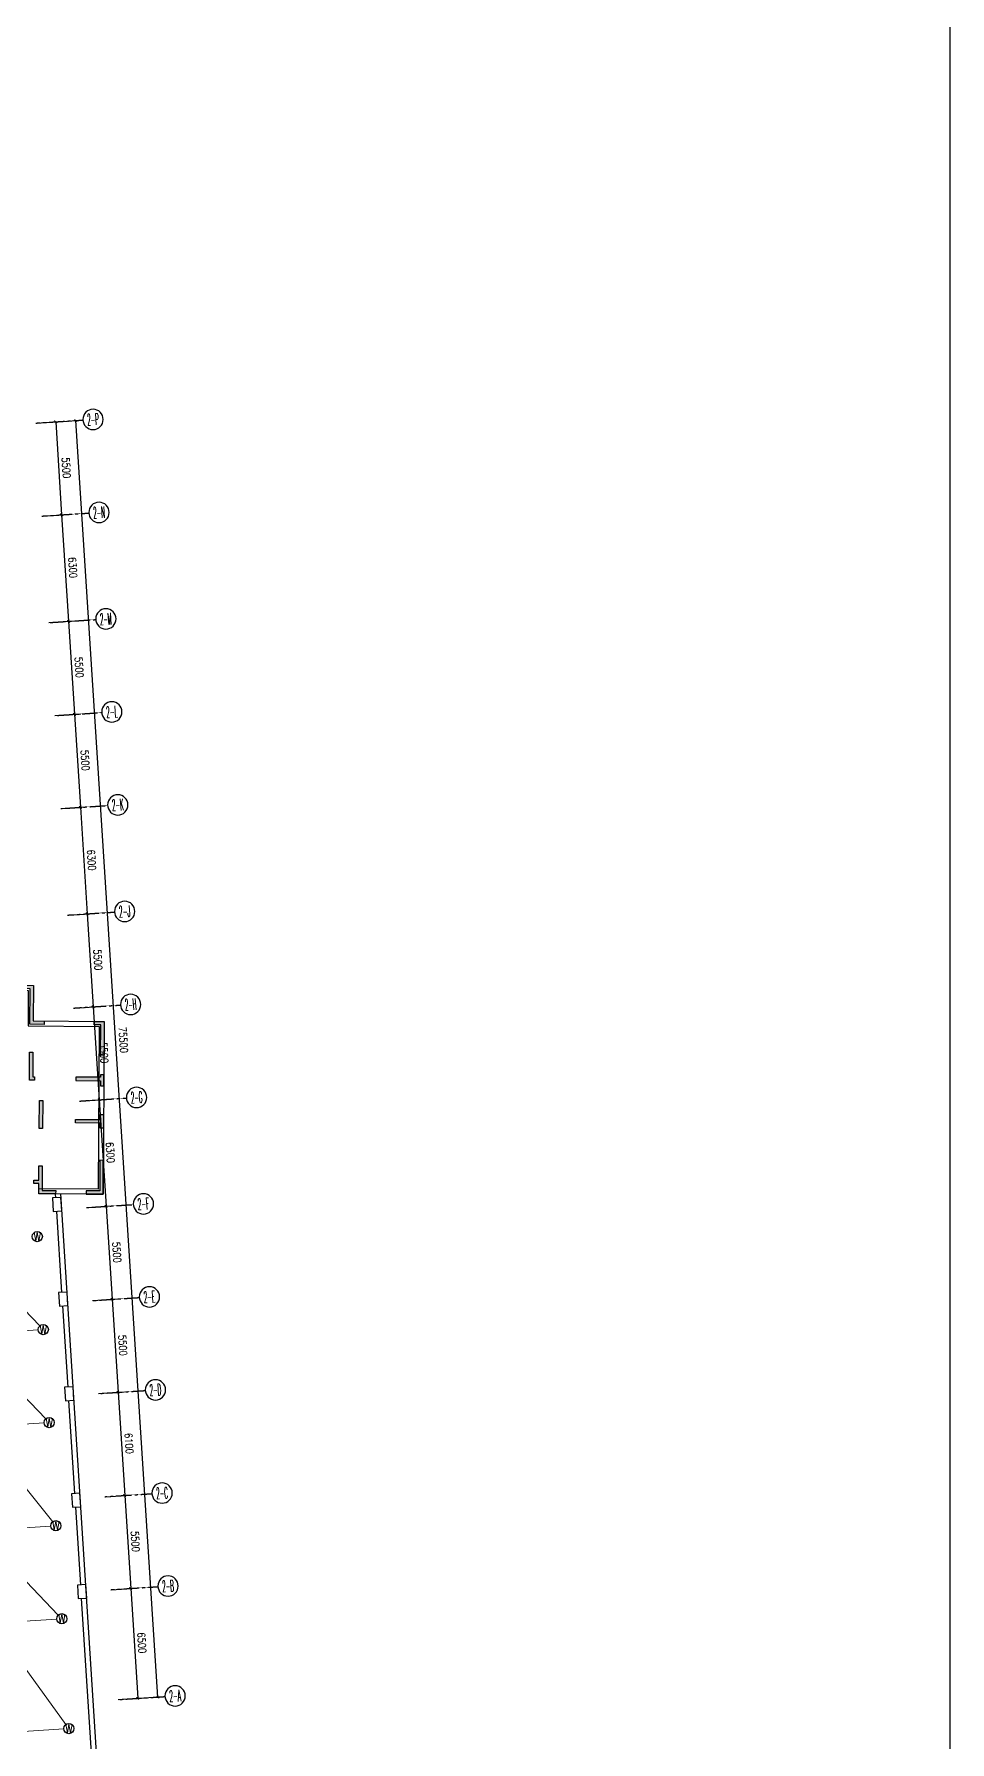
# Model space of a CAD drawing. Extents: x -781653 to 929899, y -292639 to -18670.
# Drawn here: x -33227 to 20863, y -197944 to -97149 of the extents above; entities that cross this region are included whole.
import ezdxf
from ezdxf.enums import TextEntityAlignment as Align

# ---------------------------------------------------------------- set-up
doc = ezdxf.new("R2010")
doc.units = 0
doc.header["$LTSCALE"] = 10
doc.header["$MEASUREMENT"] = 0
doc.linetypes.add('CENTER', pattern=[2, 1.25, -0.25, 0.25, -0.25])
doc.layers.get('0').update_dxf_attribs({"linetype": 'CONTINUOUS'})
doc.layers.get('Defpoints').update_dxf_attribs({"linetype": 'CONTINUOUS'})
for name, color, linetype in [('AXIS', 3, 'CONTINUOUS'), ('AXIS_TEXT', 7, 'CONTINUOUS'), ('COLU', 1, 'CONTINUOUS'), ('DOTE', 8, 'CENTER'), ('PUB_DIM', 3, 'CONTINUOUS'), ('RD-equip', 3, 'CONTINUOUS'), ('solid', 252, 'CONTINUOUS'), ('wall', 8, 'CONTINUOUS'), ('wall-jg', 7, 'CONTINUOUS'), ('图框', 7, 'CONTINUOUS'), ('结构墙', 7, 'CONTINUOUS')]:
    doc.layers.add(name, color=color, linetype=linetype)
doc.layers.add('RD-line', color=2, linetype='CONTINUOUS', lineweight=0)
doc.layers.get('DOTE').off()
doc.styles.add('_TCH_AXIS', font='COMPLEX', dxfattribs={"bigfont": 'GBCBIG'})
doc.styles.add('COMPLEX', font='COMPLEX')
doc.styles.add('DIM_FONT', font='SIMPLEX', dxfattribs={"width": 0.8, "bigfont": 'HZTXT'})
doc.styles.add('FS1', font='txt4', dxfattribs={"width": 0.8, "bigfont": 'fstxt'})
doc.dimstyles.new('DIMN300', dxfattribs={"dimscale": 3, "dimtxt": 300, "dimasz": 100, "dimexe": 250, "dimexo": 300, "dimgap": 150, "dimtad": 1, "dimdec": 0, "dimzin": 0, "dimdsep": 46, "dimtxsty": 'DIM_FONT', "dimblk": 'ARCHTICK', "dimcen": 0.09, "dimclrt": 7, "dimazin": 2, "dimtfac": 1, "dimtdec": 0, "dimtix": 1, "dimtmove": 2, "dimatfit": 3, "dimfxl": 0, "dimtolj": 1, "dimtzin": 0, "dimarcsym": 0})

# ---------------------------------------------------------------- blocks, each defined once
blk = doc.blocks.new('A$C0A254713')
at = {"layer": 'solid'}
h = blk.add_hatch(color=256, dxfattribs=at)
h.paths.add_polyline_path([(-31725, 19426), (-31825, 19426), (-31825, 19326), (-31725, 19326)])
h.paths.add_polyline_path([(-31325, 19426), (-31725, 19426), (-31725, 19326), (-31325, 19326)])
h.paths.add_polyline_path([(-31325, 19326), (-31725, 19326), (-31725, 18926), (-31625, 18926), (-31625, 19226), (-31325, 19226)])
h.paths.add_polyline_path([(-31725, 19326), (-31825, 19326), (-31825, 18926), (-31725, 18926)])
h = blk.add_hatch(color=256, dxfattribs=at)
h.paths.add_polyline_path([(-29025, 19426), (-28925, 19426), (-28925, 19326), (-29025, 19326)])
h.paths.add_polyline_path([(-29425, 19426), (-29025, 19426), (-29025, 19326), (-29425, 19326)])
h.paths.add_polyline_path([(-29425, 19326), (-29025, 19326), (-29025, 18926), (-29125, 18926), (-29125, 19226), (-29425, 19226)])
h.paths.add_polyline_path([(-29025, 19326), (-28925, 19326), (-28925, 18926), (-29025, 18926)])
h = blk.add_hatch(color=256, dxfattribs=at)
h.paths.add_polyline_path([(-9525, 19426), (-9625, 19426), (-9625, 19326), (-9525, 19326)])
h.paths.add_polyline_path([(-9125, 19426), (-9525, 19426), (-9525, 19326), (-9125, 19326)])
h.paths.add_polyline_path([(-9125, 19326), (-9525, 19326), (-9525, 18926), (-9425, 18926), (-9425, 19226), (-9125, 19226)])
h.paths.add_polyline_path([(-9525, 19326), (-9625, 19326), (-9625, 18926), (-9525, 18926)])
h = blk.add_hatch(color=256, dxfattribs=at)
h.paths.add_polyline_path([(-6825, 19426), (-6725, 19426), (-6725, 19326), (-6825, 19326)])
h.paths.add_polyline_path([(-7225, 19426), (-6825, 19426), (-6825, 19326), (-7225, 19326)])
h.paths.add_polyline_path([(-7225, 19326), (-6825, 19326), (-6825, 18926), (-6925, 18926), (-6925, 19226), (-7225, 19226)])
h.paths.add_polyline_path([(-6825, 19326), (-6725, 19326), (-6725, 18926), (-6825, 18926)])
for points in [[(-31625, 15426), (-31625, 17126), (-31625, 17326), (-31825, 17326), (-31825, 15626), (-32325, 15626), (-32325, 15426)], [(-28925, 15626), (-28925, 17326), (-29125, 17326), (-29125, 17126), (-29125, 15426), (-28425, 15426), (-28425, 15626)], [(-9625, 15626), (-9625, 17326), (-9425, 17326), (-9425, 17126), (-9425, 15426), (-10125, 15426), (-10125, 15626)], [(-6925, 15426), (-6925, 17126), (-6925, 17326), (-6725, 17326), (-6725, 15626), (-6225, 15626), (-6225, 15426)], [(-37375, 15626), (-37375, 13526), (-38025, 13526), (-38025, 13326), (-37175, 13326), (-37175, 15426), (-36450, 15426), (-36450, 15626)], [(-24300, 15626), (-24300, 15426), (-23575, 15426), (-23575, 13326), (-22725, 13326), (-22725, 13526), (-23375, 13526), (-23375, 15626)], [(-14250, 15626), (-14250, 15426), (-14975, 15426), (-14975, 13326), (-15825, 13326), (-15825, 13526), (-15175, 13526), (-15175, 15626)], [(-1175, 15626), (-1175, 13526), (-525, 13526), (-525, 13326), (-1375, 13326), (-1375, 15426), (-2100, 15426), (-2100, 15626)], [(-41575, 13526), (-41575, 11526), (-41375, 11526), (-41375, 13326), (-40975, 13326), (-40975, 13526)], [(-19775, 13526), (-19775, 13326), (-19375, 13326), (-19375, 11526), (-19175, 11526), (-19175, 13326), (-18775, 13326), (-18775, 13526)], [(3025, 13526), (3025, 11526), (2825, 11526), (2825, 13326), (2425, 13326), (2425, 13526)], [(-31625, 12226), (-31625, 11651), (-31425, 11651), (-31425, 12426), (-31625, 12426), (-31625, 12826), (-31825, 12826), (-31825, 12426), (-34225, 12426), (-34225, 12226), (-33925, 12226), (-33925, 9876), (-31425, 9876), (-31425, 10651), (-31625, 10651), (-31625, 10076), (-33725, 10076), (-33725, 12226)], [(-27025, 12226), (-27025, 10076), (-29125, 10076), (-29125, 10651), (-29325, 10651), (-29325, 9876), (-26825, 9876), (-26825, 12226), (-26525, 12226), (-26525, 12426), (-28925, 12426), (-28925, 12826), (-29125, 12826), (-29125, 12426), (-29325, 12426), (-29325, 11651), (-29125, 11651), (-29125, 12226)], [(-9425, 12426), (-9425, 12826), (-9625, 12826), (-9625, 12426), (-12025, 12426), (-12025, 12226), (-11725, 12226), (-11725, 9876), (-9225, 9876), (-9225, 10651), (-9425, 10651), (-9425, 10076), (-11525, 10076), (-11525, 12226), (-9425, 12226), (-9425, 11651), (-9225, 11651), (-9225, 12426)], [(-6725, 12426), (-6725, 12826), (-6925, 12826), (-6925, 12426), (-7125, 12426), (-7125, 11651), (-6925, 11651), (-6925, 12226), (-4825, 12226), (-4825, 10076), (-6925, 10076), (-6925, 10651), (-7125, 10651), (-7125, 9876), (-4625, 9876), (-4625, 12226), (-4325, 12226), (-4325, 12426)], [(-37175, 10026), (-37175, 11676), (-37375, 11676), (-37375, 10226), (-37475, 10226), (-37475, 10026)], [(-23275, 10026), (-23275, 10226), (-23375, 10226), (-23375, 11676), (-23575, 11676), (-23575, 10026)], [(-15275, 10026), (-15275, 10226), (-15175, 10226), (-15175, 11676), (-14975, 11676), (-14975, 10026)], [(-1375, 10026), (-1375, 11676), (-1175, 11676), (-1175, 10226), (-1075, 10226), (-1075, 10026)], [(-39925, 10026), (-39925, 10226), (-41375, 10226), (-41375, 10376), (-41575, 10376), (-41575, 9726), (-41375, 9726), (-41375, 10026)], [(1375, 10026), (1375, 10226), (2825, 10226), (2825, 10376), (3025, 10376), (3025, 9726), (2825, 9726), (2825, 10026)], [(-37775, 8826), (-37975, 8826), (-37975, 7176), (-37775, 7176)], [(-34475, 8826), (-35075, 8826), (-35075, 8626), (-34675, 8626), (-34675, 7176), (-34475, 7176)], [(-25675, 8626), (-25675, 8826), (-26275, 8826), (-26275, 7176), (-26075, 7176), (-26075, 8626)], [(-22975, 7176), (-22775, 7176), (-22775, 8826), (-22975, 8826)], [(-19175, 7726), (-19175, 8726), (-19375, 8726), (-19375, 7726), (-19675, 7726), (-19675, 7526), (-19375, 7526), (-19375, 6726), (-19175, 6726), (-19175, 7526), (-18875, 7526), (-18875, 7726)], [(-15575, 7176), (-15775, 7176), (-15775, 8826), (-15575, 8826)], [(-12875, 8626), (-12875, 8826), (-12275, 8826), (-12275, 7176), (-12475, 7176), (-12475, 8626)], [(-4075, 8826), (-3475, 8826), (-3475, 8626), (-3875, 8626), (-3875, 7176), (-4075, 7176)], [(-775, 8826), (-575, 8826), (-575, 7176), (-775, 7176)], [(-39925, 7526), (-39925, 7726), (-41375, 7726), (-41375, 8026), (-41575, 8026), (-41575, 7226), (-41375, 7226), (-41375, 7526)], [(-32575, 7676), (-32575, 7976), (-32775, 7976), (-32775, 7476), (-30475, 7476), (-30475, 7176), (-30275, 7176), (-30275, 7476), (-27975, 7476), (-27975, 7976), (-28175, 7976), (-28175, 7676)], [(-5975, 7676), (-5975, 7976), (-5775, 7976), (-5775, 7476), (-8075, 7476), (-8075, 7176), (-8275, 7176), (-8275, 7476), (-10575, 7476), (-10575, 7976), (-10375, 7976), (-10375, 7676)], [(1375, 7526), (1375, 7726), (2825, 7726), (2825, 8026), (3025, 8026), (3025, 7226), (2825, 7226), (2825, 7526)], [(-40575, 3326), (-40575, 3526), (-41375, 3526), (-41375, 5326), (-41575, 5326), (-41575, 3326)], [(-19175, 3326), (-18375, 3326), (-18375, 3526), (-19175, 3526), (-19175, 5326), (-19375, 5326), (-19375, 3526), (-20175, 3526), (-20175, 3326)], [(2025, 3326), (2025, 3526), (2825, 3526), (2825, 5326), (3025, 5326), (3025, 3326)], [(-38775, 3526), (-38775, 3326), (-37775, 3326), (-37775, 3926), (-37475, 3926), (-37475, 4126), (-37775, 4126), (-37775, 4976), (-37975, 4976), (-37975, 3526)], [(-34675, 3926), (-34675, 2726), (-33875, 2726), (-33875, 2926), (-34475, 2926), (-34475, 4376), (-34675, 4376), (-34675, 4126), (-34975, 4126), (-34975, 3926)], [(-30475, 2926), (-30775, 2926), (-30775, 2726), (-29975, 2726), (-29975, 2926), (-30275, 2926), (-30275, 4376), (-30475, 4376)], [(-26075, 3926), (-25775, 3926), (-25775, 4126), (-26075, 4126), (-26075, 4376), (-26275, 4376), (-26275, 2926), (-26875, 2926), (-26875, 2726), (-26075, 2726)], [(-22975, 4126), (-23275, 4126), (-23275, 3926), (-22975, 3926), (-22975, 3326), (-21975, 3326), (-21975, 3526), (-22775, 3526), (-22775, 4976), (-22975, 4976)], [(-15575, 4126), (-15275, 4126), (-15275, 3926), (-15575, 3926), (-15575, 3326), (-16575, 3326), (-16575, 3526), (-15775, 3526), (-15775, 4976), (-15575, 4976)], [(-12475, 3926), (-12775, 3926), (-12775, 4126), (-12475, 4126), (-12475, 4376), (-12275, 4376), (-12275, 2926), (-11675, 2926), (-11675, 2726), (-12475, 2726)], [(-8075, 2926), (-7775, 2926), (-7775, 2726), (-8575, 2726), (-8575, 2926), (-8275, 2926), (-8275, 4376), (-8075, 4376)], [(-3875, 3926), (-3875, 2726), (-4675, 2726), (-4675, 2926), (-4075, 2926), (-4075, 4376), (-3875, 4376), (-3875, 4126), (-3575, 4126), (-3575, 3926)], [(225, 3526), (225, 3326), (-775, 3326), (-775, 3926), (-1075, 3926), (-1075, 4126), (-775, 4126), (-775, 4976), (-575, 4976), (-575, 3526)]]:
    blk.add_hatch(color=256, dxfattribs=at).paths.add_polyline_path(points)
at = {"layer": 'wall-jg'}
for p, q in [((-31425, 11651), (-31625, 11651)), ((-7125, 11651), (-6925, 11651))]:
    blk.add_line(p, q, dxfattribs=at)
for points in [[(-31825, 18926), (-31625, 18926), (-31625, 19226), (-31325, 19226), (-31325, 19426), (-31825, 19426), (-31825, 18926)], [(-28925, 18926), (-29125, 18926), (-29125, 19226), (-29425, 19226), (-29425, 19426), (-28925, 19426), (-28925, 18926)], [(-9625, 18926), (-9425, 18926), (-9425, 19226), (-9125, 19226), (-9125, 19426), (-9625, 19426), (-9625, 18926)], [(-6725, 18926), (-6925, 18926), (-6925, 19226), (-7225, 19226), (-7225, 19426), (-6725, 19426), (-6725, 18926)], [(-32325, 15626), (-32325, 15426), (-31625, 15426), (-31625, 17126), (-31625, 17126), (-31625, 17326), (-31825, 17326), (-31825, 15626), (-32325, 15626)], [(-28425, 15626), (-28425, 15426), (-29125, 15426), (-29125, 17126), (-29125, 17126), (-29125, 17326), (-28925, 17326), (-28925, 15626), (-28425, 15626)], [(-10125, 15626), (-10125, 15426), (-9425, 15426), (-9425, 17126), (-9425, 17126), (-9425, 17326), (-9625, 17326), (-9625, 15626), (-10125, 15626)], [(-6225, 15626), (-6225, 15426), (-6925, 15426), (-6925, 17126), (-6925, 17126), (-6925, 17326), (-6725, 17326), (-6725, 15626), (-6225, 15626)], [(-38025, 13526), (-38025, 13326), (-37175, 13326), (-37175, 15426), (-36450, 15426), (-36450, 15626), (-37375, 15626), (-37375, 13526), (-38025, 13526)], [(-22725, 13526), (-22725, 13326), (-23575, 13326), (-23575, 15426), (-24300, 15426), (-24300, 15626), (-23375, 15626), (-23375, 13526), (-22725, 13526)], [(-15825, 13526), (-15825, 13326), (-14975, 13326), (-14975, 15426), (-14250, 15426), (-14250, 15626), (-15175, 15626), (-15175, 13526), (-15825, 13526)], [(-525, 13526), (-525, 13326), (-1375, 13326), (-1375, 15426), (-2100, 15426), (-2100, 15626), (-1175, 15626), (-1175, 13526), (-525, 13526)], [(-31425, 11651), (-31425, 12426), (-31625, 12426), (-31625, 12826), (-31825, 12826), (-31825, 12426), (-34225, 12426), (-34225, 12226), (-33925, 12226), (-33925, 9876), (-31425, 9876), (-31425, 10651), (-31625, 10651), (-31625, 10076), (-33725, 10076), (-33725, 12226), (-31625, 12226), (-31625, 11651)], [(-29125, 11651), (-29325, 11651), (-29325, 12426), (-29125, 12426), (-29125, 12826), (-28925, 12826), (-28925, 12426), (-26525, 12426), (-26525, 12226), (-26825, 12226), (-26825, 9876), (-29325, 9876), (-29325, 10651), (-29125, 10651), (-29125, 10076), (-27025, 10076), (-27025, 12226), (-29125, 12226), (-29125, 11651)], [(-9425, 11651), (-9225, 11651), (-9225, 12426), (-9425, 12426), (-9425, 12826), (-9625, 12826), (-9625, 12426), (-12025, 12426), (-12025, 12226), (-11725, 12226), (-11725, 9876), (-9225, 9876), (-9225, 10651), (-9425, 10651), (-9425, 10076), (-11525, 10076), (-11525, 12226), (-9425, 12226), (-9425, 11651)], [(-7125, 11651), (-7125, 12426), (-6925, 12426), (-6925, 12826), (-6725, 12826), (-6725, 12426), (-4325, 12426), (-4325, 12226), (-4625, 12226), (-4625, 9876), (-7125, 9876), (-7125, 10651), (-6925, 10651), (-6925, 10076), (-4825, 10076), (-4825, 12226), (-6925, 12226), (-6925, 11651)], [(-37475, 10226), (-37475, 10026), (-37175, 10026), (-37175, 11676), (-37375, 11676), (-37375, 10226), (-37475, 10226)], [(-23275, 10226), (-23275, 10026), (-23575, 10026), (-23575, 11676), (-23375, 11676), (-23375, 10226), (-23275, 10226)], [(-15275, 10226), (-15275, 10026), (-14975, 10026), (-14975, 11676), (-15175, 11676), (-15175, 10226), (-15275, 10226)], [(-1075, 10226), (-1075, 10026), (-1375, 10026), (-1375, 11676), (-1175, 11676), (-1175, 10226), (-1075, 10226)], [(-37975, 7176), (-37775, 7176), (-37775, 8826), (-37975, 8826), (-37975, 7176)], [(-22775, 7176), (-22975, 7176), (-22975, 8826), (-22775, 8826), (-22775, 7176)], [(-15775, 7176), (-15575, 7176), (-15575, 8826), (-15775, 8826), (-15775, 7176)], [(-575, 7176), (-775, 7176), (-775, 8826), (-575, 8826), (-575, 7176)], [(-39925, 7726), (-41375, 7726), (-41375, 8026), (-41575, 8026), (-41575, 7226), (-41375, 7226), (-41375, 7526), (-39925, 7526), (-39925, 7726)], [(-27975, 7976), (-27975, 7476), (-30275, 7476), (-30275, 7176), (-30475, 7176), (-30475, 7476), (-32775, 7476), (-32775, 7976), (-32575, 7976), (-32575, 7676), (-28175, 7676), (-28175, 7976), (-27975, 7976)], [(-10575, 7976), (-10575, 7476), (-8275, 7476), (-8275, 7176), (-8075, 7176), (-8075, 7476), (-5775, 7476), (-5775, 7976), (-5975, 7976), (-5975, 7676), (-10375, 7676), (-10375, 7976), (-10575, 7976)], [(1375, 7726), (2825, 7726), (2825, 8026), (3025, 8026), (3025, 7226), (2825, 7226), (2825, 7526), (1375, 7526), (1375, 7726)], [(-20175, 3326), (-18375, 3326), (-18375, 3526), (-19175, 3526), (-19175, 5326), (-19375, 5326), (-19375, 3526), (-20175, 3526), (-20175, 3326), (-20175, 3326)], [(-37775, 4126), (-37775, 4976), (-37975, 4976), (-37975, 3526), (-38775, 3526), (-38775, 3326), (-37775, 3326), (-37775, 3926), (-37475, 3926), (-37475, 4126), (-37775, 4126)], [(-34675, 4126), (-34675, 4376), (-34475, 4376), (-34475, 2926), (-33875, 2926), (-33875, 2726), (-34675, 2726), (-34675, 3926), (-34975, 3926), (-34975, 4126), (-34675, 4126)], [(-30775, 2926), (-30475, 2926), (-30475, 4376), (-30275, 4376), (-30275, 2926), (-29975, 2926), (-29975, 2726), (-30775, 2726), (-30775, 2926)], [(-26075, 4126), (-26075, 4376), (-26275, 4376), (-26275, 2926), (-26875, 2926), (-26875, 2726), (-26075, 2726), (-26075, 3926), (-25775, 3926), (-25775, 4126), (-26075, 4126)], [(-22975, 4126), (-22975, 4976), (-22775, 4976), (-22775, 3526), (-21975, 3526), (-21975, 3326), (-22975, 3326), (-22975, 3926), (-23275, 3926), (-23275, 4126), (-22975, 4126)], [(-15575, 4126), (-15575, 4976), (-15775, 4976), (-15775, 3526), (-16575, 3526), (-16575, 3326), (-15575, 3326), (-15575, 3926), (-15275, 3926), (-15275, 4126), (-15575, 4126)], [(-12475, 4126), (-12475, 4376), (-12275, 4376), (-12275, 2926), (-11675, 2926), (-11675, 2726), (-12475, 2726), (-12475, 3926), (-12775, 3926), (-12775, 4126), (-12475, 4126)], [(-7775, 2926), (-8075, 2926), (-8075, 4376), (-8275, 4376), (-8275, 2926), (-8575, 2926), (-8575, 2726), (-7775, 2726), (-7775, 2926)], [(-3875, 4126), (-3875, 4376), (-4075, 4376), (-4075, 2926), (-4675, 2926), (-4675, 2726), (-3875, 2726), (-3875, 3926), (-3575, 3926), (-3575, 4126), (-3875, 4126)], [(-775, 4126), (-775, 4976), (-575, 4976), (-575, 3526), (225, 3526), (225, 3326), (-775, 3326), (-775, 3926), (-1075, 3926), (-1075, 4126), (-775, 4126)]]:
    blk.add_lwpolyline(points, dxfattribs=at)
for points in [[(-40975, 13526), (-41575, 13526), (-41575, 11526), (-41375, 11526), (-41375, 13326), (-40975, 13326)], [(-18775, 13526), (-18775, 13326), (-19175, 13326), (-19175, 11526), (-19375, 11526), (-19375, 13326), (-19775, 13326), (-19775, 13526)], [(2425, 13526), (3025, 13526), (3025, 11526), (2825, 11526), (2825, 13326), (2425, 13326)], [(-39925, 10226), (-39925, 10026), (-41375, 10026), (-41375, 9726), (-41575, 9726), (-41575, 10376), (-41375, 10376), (-41375, 10226)], [(1375, 10226), (1375, 10026), (2825, 10026), (2825, 9726), (3025, 9726), (3025, 10376), (2825, 10376), (2825, 10226)], [(-35075, 8826), (-35075, 8626), (-34675, 8626), (-34675, 7176), (-34475, 7176), (-34475, 8826)], [(-25675, 8826), (-25675, 8626), (-26075, 8626), (-26075, 7176), (-26275, 7176), (-26275, 8826)], [(-19375, 7726), (-19375, 8726), (-19175, 8726), (-19175, 7726), (-18875, 7726), (-18875, 7526), (-19175, 7526), (-19175, 6726), (-19375, 6726), (-19375, 7526), (-19675, 7526), (-19675, 7726)], [(-12875, 8826), (-12875, 8626), (-12475, 8626), (-12475, 7176), (-12275, 7176), (-12275, 8826)], [(-3475, 8826), (-3475, 8626), (-3875, 8626), (-3875, 7176), (-4075, 7176), (-4075, 8826)], [(-41375, 3526), (-40575, 3526), (-40575, 3326), (-41575, 3326), (-41575, 5326), (-41375, 5326)], [(2825, 3526), (2025, 3526), (2025, 3326), (3025, 3326), (3025, 5326), (2825, 5326)]]:
    blk.add_lwpolyline(points, close=True, dxfattribs=at)
blk = doc.blocks.new('A$C7EC620A8')
at = {"layer": 'COLU'}
for points in [[(317200, 53296), (317699, 53329), (317648, 54127), (317149, 54095), (317200, 53296)], [(317560, 47708), (318059, 47740), (318008, 48538), (317509, 48506), (317560, 47708)], [(317920, 42120), (318418, 42152), (318367, 42950), (317868, 42918), (317920, 42120)], [(318324, 35833), (318823, 35865), (318772, 36663), (318273, 36631), (318324, 35833)], [(318671, 30444), (319170, 30476), (319118, 31274), (318619, 31242), (318671, 30444)]]:
    blk.add_lwpolyline(points, close=True, dxfattribs=at)
at = {"layer": '结构墙', "linetype": 'ByBlock'}
for p, q in [((317349, 54108), (317334, 54331)), ((319890, 19273), (317635, 54329)), ((317708, 48519), (317400, 53309)), ((318068, 42931), (317760, 47721)), ((318472, 36644), (318119, 42132)), ((318819, 31255), (318524, 35845)), ((319590, 19265), (318870, 30457))]:
    blk.add_line(p, q, dxfattribs=at)
for points in [[(298110, 64665), (302010, 64638), (302024, 66738), (307474, 66700), (307502, 70600), (310602, 70578), (310574, 66678), (316024, 66640), (316009, 64540), (320209, 64511), (320138, 54311), (316338, 54338)], [(298008, 64366), (302308, 64336), (302322, 66436), (307772, 66398), (307799, 70298), (310299, 70280), (310272, 66380), (315722, 66342), (315707, 64242), (319907, 64213), (319840, 54613), (316340, 54638)]]:
    blk.add_lwpolyline(points, dxfattribs=at)
blk = doc.blocks.new('_ArchTick')
at = {"color": 0, "linetype": 'ByBlock', "const_width": 0.4}
blk.add_lwpolyline([(-0.5, -0.5), (0.5, 0.5)], dxfattribs=at)
blk = doc.blocks.new('*D250')
at = {"layer": 'Defpoints', "color": 0}
for p in [(315763, 106665), (316116, 101176), (317731, 101280)]:
    blk.add_point(p, dxfattribs=at)
at = {"layer": 'PUB_DIM', "color": 0, "lineweight": -2}
for p, q in [((316212, 106694), (317753, 106793)), ((317378, 106769), (317731, 101280)), ((316565, 101205), (318106, 101304))]:
    blk.add_line(p, q, dxfattribs=at)
at = {"layer": 'PUB_DIM', "color": 0, "lineweight": -2, "xscale": 150, "yscale": 150, "zscale": 150}
for p, rotation in [((317378, 106769), 93.68132167043267), ((317731, 101280), 273.6813216704327)]:
    blk.add_blockref('_ArchTick', p, dxfattribs=dict(at, rotation=rotation))
at = {"layer": 'PUB_DIM', "color": 7, "insert": (318004, 104053), "char_height": 450, "attachment_point": 5, "rotation": 273.68132, "style": 'DIM_FONT'}
blk.add_mtext('\\A1;5500', dxfattribs=at)
blk = doc.blocks.new('*D251')
at = {"layer": 'Defpoints', "color": 0}
for p in [(316116, 101176), (316521, 94889), (318136, 94993)]:
    blk.add_point(p, dxfattribs=at)
at = {"layer": 'PUB_DIM', "color": 0, "lineweight": -2}
for p, q in [((316565, 101205), (318106, 101304)), ((317731, 101280), (318136, 94993)), ((316970, 94918), (318510, 95017))]:
    blk.add_line(p, q, dxfattribs=at)
at = {"layer": 'PUB_DIM', "color": 0, "lineweight": -2, "xscale": 150, "yscale": 150, "zscale": 150}
for p, rotation in [((317731, 101280), 93.68132167065988), ((318136, 94993), 273.6813216706599)]:
    blk.add_blockref('_ArchTick', p, dxfattribs=dict(at, rotation=rotation))
at = {"layer": 'PUB_DIM', "color": 7, "insert": (318383, 98165), "char_height": 450, "attachment_point": 5, "rotation": 273.68132, "style": 'DIM_FONT'}
blk.add_mtext('\\A1;6300', dxfattribs=at)
blk = doc.blocks.new('*D252')
at = {"layer": 'Defpoints', "color": 0}
for p in [(316521, 94889), (316874, 89400), (318489, 89504)]:
    blk.add_point(p, dxfattribs=at)
at = {"layer": 'PUB_DIM', "color": 0, "lineweight": -2}
for p, q in [((316970, 94918), (318510, 95017)), ((318136, 94993), (318489, 89504)), ((317323, 89429), (318863, 89528))]:
    blk.add_line(p, q, dxfattribs=at)
at = {"layer": 'PUB_DIM', "color": 0, "lineweight": -2, "xscale": 150, "yscale": 150, "zscale": 150}
for p, rotation in [((318136, 94993), 93.68132167065988), ((318489, 89504), 273.6813216706599)]:
    blk.add_blockref('_ArchTick', p, dxfattribs=dict(at, rotation=rotation))
at = {"layer": 'PUB_DIM', "color": 7, "insert": (318762, 92277), "char_height": 450, "attachment_point": 5, "rotation": 273.68132, "style": 'DIM_FONT'}
blk.add_mtext('\\A1;5500', dxfattribs=at)
blk = doc.blocks.new('*D253')
at = {"layer": 'Defpoints', "color": 0}
for p in [(316874, 89400), (317227, 83912), (318842, 84016)]:
    blk.add_point(p, dxfattribs=at)
at = {"layer": 'PUB_DIM', "color": 0, "lineweight": -2}
for p, q in [((317323, 89429), (318863, 89528)), ((318489, 89504), (318842, 84016)), ((317676, 83941), (319216, 84040))]:
    blk.add_line(p, q, dxfattribs=at)
at = {"layer": 'PUB_DIM', "color": 0, "lineweight": -2, "xscale": 150, "yscale": 150, "zscale": 150}
for p, rotation in [((318489, 89504), 93.68132167065988), ((318842, 84016), 273.6813216706599)]:
    blk.add_blockref('_ArchTick', p, dxfattribs=dict(at, rotation=rotation))
at = {"layer": 'PUB_DIM', "color": 7, "insert": (319115, 86789), "char_height": 450, "attachment_point": 5, "rotation": 273.68132, "style": 'DIM_FONT'}
blk.add_mtext('\\A1;5500', dxfattribs=at)
blk = doc.blocks.new('*D254')
at = {"layer": 'Defpoints', "color": 0}
for p in [(317227, 83912), (317632, 77625), (319247, 77729)]:
    blk.add_point(p, dxfattribs=at)
at = {"layer": 'PUB_DIM', "color": 0, "lineweight": -2}
for p, q in [((317676, 83941), (319216, 84040)), ((318842, 84016), (319247, 77729)), ((318081, 77654), (319621, 77753))]:
    blk.add_line(p, q, dxfattribs=at)
at = {"layer": 'PUB_DIM', "color": 0, "lineweight": -2, "xscale": 150, "yscale": 150, "zscale": 150}
for p, rotation in [((318842, 84016), 93.68132167065988), ((319247, 77729), 273.6813216706599)]:
    blk.add_blockref('_ArchTick', p, dxfattribs=dict(at, rotation=rotation))
at = {"layer": 'PUB_DIM', "color": 7, "insert": (319494, 80901), "char_height": 450, "attachment_point": 5, "rotation": 273.68132, "style": 'DIM_FONT'}
blk.add_mtext('\\A1;6300', dxfattribs=at)
blk = doc.blocks.new('*D255')
at = {"layer": 'Defpoints', "color": 0}
for p in [(317632, 77625), (317985, 72136), (319600, 72240)]:
    blk.add_point(p, dxfattribs=at)
at = {"layer": 'PUB_DIM', "color": 0, "lineweight": -2}
for p, q in [((318081, 77654), (319621, 77753)), ((319247, 77729), (319600, 72240)), ((318434, 72165), (319974, 72264))]:
    blk.add_line(p, q, dxfattribs=at)
at = {"layer": 'PUB_DIM', "color": 0, "lineweight": -2, "xscale": 150, "yscale": 150, "zscale": 150}
for p, rotation in [((319247, 77729), 93.68132167043204), ((319600, 72240), 273.6813216704321)]:
    blk.add_blockref('_ArchTick', p, dxfattribs=dict(at, rotation=rotation))
at = {"layer": 'PUB_DIM', "color": 7, "insert": (319872, 75013), "char_height": 450, "attachment_point": 5, "rotation": 273.68132, "style": 'DIM_FONT'}
blk.add_mtext('\\A1;5500', dxfattribs=at)
blk = doc.blocks.new('*D256')
at = {"layer": 'Defpoints', "color": 0}
for p in [(317985, 72136), (318338, 66647), (319953, 66751)]:
    blk.add_point(p, dxfattribs=at)
at = {"layer": 'PUB_DIM', "color": 0, "lineweight": -2}
for p, q in [((318434, 72165), (319974, 72264)), ((319600, 72240), (319953, 66751)), ((318787, 66676), (320327, 66775))]:
    blk.add_line(p, q, dxfattribs=at)
at = {"layer": 'PUB_DIM', "color": 0, "lineweight": -2, "xscale": 150, "yscale": 150, "zscale": 150}
for p, rotation in [((319600, 72240), 93.68132167065988), ((319953, 66751), 273.6813216706599)]:
    blk.add_blockref('_ArchTick', p, dxfattribs=dict(at, rotation=rotation))
at = {"layer": 'PUB_DIM', "color": 7, "insert": (320226, 69525), "char_height": 450, "attachment_point": 5, "rotation": 273.68132, "style": 'DIM_FONT'}
blk.add_mtext('\\A1;5500', dxfattribs=at)
blk = doc.blocks.new('*D257')
at = {"layer": 'Defpoints', "color": 0}
for p in [(318338, 66647), (318742, 60360), (320358, 60464)]:
    blk.add_point(p, dxfattribs=at)
at = {"layer": 'PUB_DIM', "color": 0, "lineweight": -2}
for p, q in [((318787, 66676), (320327, 66775)), ((319953, 66751), (320358, 60464)), ((319191, 60389), (320732, 60488))]:
    blk.add_line(p, q, dxfattribs=at)
at = {"layer": 'PUB_DIM', "color": 0, "lineweight": -2, "xscale": 150, "yscale": 150, "zscale": 150}
for p, rotation in [((319953, 66751), 93.68132167065988), ((320358, 60464), 273.6813216706599)]:
    blk.add_blockref('_ArchTick', p, dxfattribs=dict(at, rotation=rotation))
at = {"layer": 'PUB_DIM', "color": 7, "insert": (320604, 63637), "char_height": 450, "attachment_point": 5, "rotation": 273.68132, "style": 'DIM_FONT'}
blk.add_mtext('\\A1;6300', dxfattribs=at)
blk = doc.blocks.new('*D258')
at = {"layer": 'Defpoints', "color": 0}
for p in [(318742, 60360), (319095, 54872), (320711, 54976)]:
    blk.add_point(p, dxfattribs=at)
at = {"layer": 'PUB_DIM', "color": 0, "lineweight": -2}
for p, q in [((319191, 60389), (320732, 60488)), ((320358, 60464), (320711, 54976)), ((319545, 54901), (321085, 55000))]:
    blk.add_line(p, q, dxfattribs=at)
at = {"layer": 'PUB_DIM', "color": 0, "lineweight": -2, "xscale": 150, "yscale": 150, "zscale": 150}
for p, rotation in [((320358, 60464), 93.68132167065988), ((320711, 54976), 273.6813216706599)]:
    blk.add_blockref('_ArchTick', p, dxfattribs=dict(at, rotation=rotation))
at = {"layer": 'PUB_DIM', "color": 7, "insert": (320983, 57749), "char_height": 450, "attachment_point": 5, "rotation": 273.68132, "style": 'DIM_FONT'}
blk.add_mtext('\\A1;5500', dxfattribs=at)
blk = doc.blocks.new('*D259')
at = {"layer": 'Defpoints', "color": 0}
for p in [(319095, 54872), (321064, 49487), (319449, 49383)]:
    blk.add_point(p, dxfattribs=at)
at = {"layer": 'PUB_DIM', "color": 0, "lineweight": -2}
for p, q in [((319545, 54901), (321085, 55000)), ((320711, 54976), (321064, 49487)), ((319898, 49412), (321438, 49511))]:
    blk.add_line(p, q, dxfattribs=at)
at = {"layer": 'PUB_DIM', "color": 0, "lineweight": -2, "xscale": 150, "yscale": 150, "zscale": 150}
for p, rotation in [((320711, 54976), 93.68132167065988), ((321064, 49487), 273.6813216706599)]:
    blk.add_blockref('_ArchTick', p, dxfattribs=dict(at, rotation=rotation))
at = {"layer": 'PUB_DIM', "color": 7, "insert": (321336, 52260), "char_height": 450, "attachment_point": 5, "rotation": 273.68132, "style": 'DIM_FONT'}
blk.add_mtext('\\A1;5500', dxfattribs=at)
blk = doc.blocks.new('*D260')
at = {"layer": 'Defpoints', "color": 0}
for p in [(319449, 49383), (321455, 43400), (319840, 43296)]:
    blk.add_point(p, dxfattribs=at)
at = {"layer": 'PUB_DIM', "color": 0, "lineweight": -2}
for p, q in [((319898, 49412), (321438, 49511)), ((321064, 49487), (321455, 43400)), ((320289, 43325), (321830, 43424))]:
    blk.add_line(p, q, dxfattribs=at)
at = {"layer": 'PUB_DIM', "color": 0, "lineweight": -2, "xscale": 150, "yscale": 150, "zscale": 150}
for p, rotation in [((321064, 49487), 93.68132167065988), ((321455, 43400), 273.6813216706599)]:
    blk.add_blockref('_ArchTick', p, dxfattribs=dict(at, rotation=rotation))
at = {"layer": 'PUB_DIM', "color": 7, "insert": (321709, 46472), "char_height": 450, "attachment_point": 5, "rotation": 273.68132, "style": 'DIM_FONT'}
blk.add_mtext('\\A1;6100', dxfattribs=at)
blk = doc.blocks.new('*D261')
at = {"layer": 'Defpoints', "color": 0}
for p in [(319840, 43296), (320193, 37807), (321809, 37911)]:
    blk.add_point(p, dxfattribs=at)
at = {"layer": 'PUB_DIM', "color": 0, "lineweight": -2}
for p, q in [((320289, 43325), (321830, 43424)), ((321455, 43400), (321809, 37911)), ((320642, 37836), (322183, 37935))]:
    blk.add_line(p, q, dxfattribs=at)
at = {"layer": 'PUB_DIM', "color": 0, "lineweight": -2, "xscale": 150, "yscale": 150, "zscale": 150}
for p, rotation in [((321455, 43400), 93.68132167065988), ((321809, 37911), 273.6813216706599)]:
    blk.add_blockref('_ArchTick', p, dxfattribs=dict(at, rotation=rotation))
at = {"layer": 'PUB_DIM', "color": 7, "insert": (322081, 40684), "char_height": 450, "attachment_point": 5, "rotation": 273.68132, "style": 'DIM_FONT'}
blk.add_mtext('\\A1;5500', dxfattribs=at)
blk = doc.blocks.new('*D276')
at = {"layer": 'Defpoints', "color": 0}
for p in [(318567, 106845), (315763, 106665), (320611, 31320)]:
    blk.add_point(p, dxfattribs=at)
at = {"layer": 'PUB_DIM', "color": 0, "lineweight": -2}
for p, q in [((316212, 106694), (318942, 106869)), ((323415, 31501), (318567, 106845)), ((321060, 31349), (323789, 31525))]:
    blk.add_line(p, q, dxfattribs=at)
at = {"layer": 'PUB_DIM', "color": 0, "lineweight": -2, "xscale": 150, "yscale": 150, "zscale": 150}
for p, rotation in [((318567, 106845), 93.68132167043274), ((323415, 31501), 273.6813216704327)]:
    blk.add_blockref('_ArchTick', p, dxfattribs=dict(at, rotation=rotation))
at = {"layer": 'PUB_DIM', "color": 7, "insert": (321371, 70284), "char_height": 450, "attachment_point": 5, "rotation": 273.68132, "style": 'DIM_FONT'}
blk.add_mtext('\\A1;75500', dxfattribs=at)
blk = doc.blocks.new('_AXISO')
blk.add_circle((0, 0), 0.5)
at = {"layer": 'AXIS_TEXT', "style": 'COMPLEX', "width": 1.041667}
blk.add_attdef('A', text='', height=0.56, dxfattribs=at).set_placement((-0.25, -0.28), (0.25, -0.28), align=Align.FIT)
blk = doc.blocks.new('*D302')
at = {"layer": 'Defpoints', "color": 0}
for p in [(320193, 37807), (320611, 31320), (322226, 31424)]:
    blk.add_point(p, dxfattribs=at)
at = {"layer": 'PUB_DIM', "color": 0, "lineweight": -2}
for p, q in [((320642, 37836), (322183, 37935)), ((321809, 37911), (322226, 31424)), ((321060, 31349), (322600, 31448))]:
    blk.add_line(p, q, dxfattribs=at)
at = {"layer": 'PUB_DIM', "color": 0, "lineweight": -2, "xscale": 150, "yscale": 150, "zscale": 150}
for p, rotation in [((321809, 37911), 93.68132167043812), ((322226, 31424), 273.6813216704381)]:
    blk.add_blockref('_ArchTick', p, dxfattribs=dict(at, rotation=rotation))
at = {"layer": 'PUB_DIM', "color": 7, "insert": (322466, 34697), "char_height": 450, "attachment_point": 5, "rotation": 273.68132, "style": 'DIM_FONT'}
blk.add_mtext('\\A1;6500', dxfattribs=at)
blk = doc.blocks.new('yy')
at = {"layer": 'RD-equip'}
blk.add_circle((0, 0), 200, dxfattribs=at)
at = {"layer": 'RD-equip', "color": 4, "style": 'FS1', "width": 0.8}
blk.add_attdef('Y', text='', height=360, dxfattribs=at).set_placement((0, 0), align=Align.MIDDLE)
blk = doc.blocks.new('A$C447C5B7F')
at = {"layer": 'AXIS', "linetype": 'ByBlock'}
for p, q in [((316212.2, 106693.5), (318985.1, 106871.9)), ((316565.3, 101204.9), (319338.2, 101383.3)), ((316969.8, 94917.9), (319742.7, 95096.3)), ((317323, 89429.2), (320095.9, 89607.6)), ((317676.1, 83940.6), (320449, 84119)), ((318080.6, 77653.6), (320853.5, 77832)), ((318433.8, 72164.9), (321206.6, 72343.3)), ((318786.9, 66676.3), (321559.8, 66854.7)), ((319191.4, 60389.3), (321964.3, 60567.7)), ((319544.5, 54900.6), (322317.4, 55079)), ((319544.5, 54900.6), (322317.4, 55079)), ((319897.7, 49412), (322670.6, 49590.4)), ((320289.3, 43324.6), (323062.2, 43503)), ((320642.5, 37835.9), (323415.4, 38014.3)), ((321059.8, 31349.3), (323832.7, 31527.7))]:
    blk.add_line(p, q, dxfattribs=at)
ref = blk.add_blockref('_AXISO', (319583.8, 106910.5), dxfattribs=dict(at, xscale=-1200.000000000029, yscale=1200.000000000001, zscale=1200, rotation=3.681318859592305))
ref.add_attrib('A', '2-P', dxfattribs={"layer": 'AXIS_TEXT', "linetype": 'ByBlock', "height": 678.82, "rotation": 3.68132, "style": '_TCH_AXIS', "width": 0.333333}).set_placement((319266.9, 106550), (319944.3, 106593.6), align=Align.FIT)
ref = blk.add_blockref('_AXISO', (319937, 101421.8), dxfattribs=dict(at, xscale=-1200.000000000029, yscale=1200.000000000001, zscale=1200, rotation=3.681318859592305))
ref.add_attrib('A', '2-N', dxfattribs={"layer": 'AXIS_TEXT', "linetype": 'ByBlock', "height": 678.82, "rotation": 3.68132, "style": '_TCH_AXIS', "width": 0.323077}).set_placement((319620.1, 101061.3), (320297.5, 101104.9), align=Align.FIT)
ref = blk.add_blockref('_AXISO', (320341.5, 95134.8), dxfattribs=dict(at, xscale=-1200.000000000029, yscale=1200.000000000001, zscale=1200, rotation=3.681318859592305))
ref.add_attrib('A', '2-M', dxfattribs={"layer": 'AXIS_TEXT', "linetype": 'ByBlock', "height": 678.82, "rotation": 3.68132, "style": '_TCH_AXIS', "width": 0.313433}).set_placement((320024.6, 94774.3), (320702, 94817.9), align=Align.FIT)
ref = blk.add_blockref('_AXISO', (320694.6, 89646.2), dxfattribs=dict(at, xscale=-1200.000000000029, yscale=1200.000000000001, zscale=1200, rotation=3.681318859592305))
ref.add_attrib('A', '2-L', dxfattribs={"layer": 'AXIS_TEXT', "linetype": 'ByBlock', "height": 678.82, "rotation": 3.68132, "style": '_TCH_AXIS', "width": 0.344262}).set_placement((320377.7, 89285.7), (321055.1, 89329.3), align=Align.FIT)
ref = blk.add_blockref('_AXISO', (321047.8, 84157.5), dxfattribs=dict(at, xscale=-1200.000000000029, yscale=1200.000000000001, zscale=1200, rotation=3.681318859592305))
ref.add_attrib('A', '2-K', dxfattribs={"layer": 'AXIS_TEXT', "linetype": 'ByBlock', "height": 678.82, "rotation": 3.68132, "style": '_TCH_AXIS', "width": 0.323077}).set_placement((320730.8, 83797), (321408.3, 83840.6), align=Align.FIT)
ref = blk.add_blockref('_AXISO', (321452.3, 77870.5), dxfattribs=dict(at, xscale=-1200.000000000029, yscale=1200.000000000001, zscale=1200, rotation=3.681318859592305))
ref.add_attrib('A', '2-J', dxfattribs={"layer": 'AXIS_TEXT', "linetype": 'ByBlock', "height": 678.82, "rotation": 3.68132, "style": '_TCH_AXIS', "width": 0.368421}).set_placement((321135.3, 77510), (321812.8, 77553.6), align=Align.FIT)
ref = blk.add_blockref('_AXISO', (321805.4, 72381.9), dxfattribs=dict(at, xscale=-1200.000000000029, yscale=1200.000000000001, zscale=1200, rotation=3.681318859592305))
ref.add_attrib('A', '2-H', dxfattribs={"layer": 'AXIS_TEXT', "linetype": 'ByBlock', "height": 678.82, "rotation": 3.68132, "style": '_TCH_AXIS', "width": 0.318182}).set_placement((321488.5, 72021.4), (322165.9, 72064.9), align=Align.FIT)
ref = blk.add_blockref('_AXISO', (322158.5, 66893.2), dxfattribs=dict(at, xscale=-1200.000000000029, yscale=1200.000000000001, zscale=1200, rotation=3.681318859592305))
ref.add_attrib('A', '2-G', dxfattribs={"layer": 'AXIS_TEXT', "linetype": 'ByBlock', "height": 678.82, "rotation": 3.68132, "style": '_TCH_AXIS', "width": 0.328125}).set_placement((321841.6, 66532.7), (322519, 66576.3), align=Align.FIT)
ref = blk.add_blockref('_AXISO', (322563, 60606.2), dxfattribs=dict(at, xscale=-1200.000000000029, yscale=1200.000000000001, zscale=1200, rotation=3.681318859592305))
ref.add_attrib('A', '2-F', dxfattribs={"layer": 'AXIS_TEXT', "linetype": 'ByBlock', "height": 678.82, "rotation": 3.68132, "style": '_TCH_AXIS', "width": 0.33871}).set_placement((322246.1, 60245.7), (322923.5, 60289.3), align=Align.FIT)
ref = blk.add_blockref('_AXISO', (322916.2, 55117.6), dxfattribs=dict(at, xscale=-1200.000000000029, yscale=1200.000000000001, zscale=1200, rotation=3.681318859592305))
ref.add_attrib('A', '2-E', dxfattribs={"layer": 'AXIS_TEXT', "linetype": 'ByBlock', "height": 678.82, "rotation": 3.68132, "style": '_TCH_AXIS', "width": 0.33871}).set_placement((322599.3, 54757.1), (323276.7, 54800.6), align=Align.FIT)
ref = blk.add_blockref('_AXISO', (323269.3, 49628.9), dxfattribs=dict(at, xscale=-1200.000000000029, yscale=1200.000000000001, zscale=1200, rotation=3.681318859592305))
ref.add_attrib('A', '2-D', dxfattribs={"layer": 'AXIS_TEXT', "linetype": 'ByBlock', "height": 678.82, "rotation": 3.68132, "style": '_TCH_AXIS', "width": 0.333333}).set_placement((322952.4, 49268.4), (323629.8, 49312), align=Align.FIT)
ref = blk.add_blockref('_AXISO', (323661, 43541.5), dxfattribs=dict(at, xscale=-1200.000000000029, yscale=1200.000000000001, zscale=1200, rotation=3.681318859592305))
ref.add_attrib('A', '2-C', dxfattribs={"layer": 'AXIS_TEXT', "linetype": 'ByBlock', "height": 678.82, "rotation": 3.68132, "style": '_TCH_AXIS', "width": 0.344262}).set_placement((323344.1, 43181), (324021.5, 43224.6), align=Align.FIT)
ref = blk.add_blockref('_AXISO', (324014.1, 38052.8), dxfattribs=dict(at, xscale=-1200.000000000029, yscale=1200.000000000001, zscale=1200, rotation=3.681318859592305))
ref.add_attrib('A', '2-B', dxfattribs={"layer": 'AXIS_TEXT', "linetype": 'ByBlock', "height": 678.82, "rotation": 3.68132, "style": '_TCH_AXIS', "width": 0.333333}).set_placement((323697.2, 37692.3), (324374.6, 37735.9), align=Align.FIT)
ref = blk.add_blockref('_AXISO', (324431.5, 31566.3), dxfattribs=dict(at, xscale=-1200.000000000029, yscale=1200.000000000001, zscale=1200, rotation=3.681318859592305))
ref.add_attrib('A', '2-A', dxfattribs={"layer": 'AXIS_TEXT', "linetype": 'ByBlock', "height": 678.82, "rotation": 3.68132, "style": '_TCH_AXIS', "width": 0.328125}).set_placement((324114.5, 31205.8), (324792, 31249.3), align=Align.FIT)
at = {"layer": 'PUB_DIM'}
dim = blk.add_linear_dim(base=(318567.5, 106845.1), p1=(320610.7, 31320.4), p2=(315763.1, 106664.6), angle=93.681322, dimstyle='DIMN300', override={"dimscale": 1.5}, dxfattribs=at)
dim.commit()
dim.dimension.update_dxf_attribs({"geometry": '*D276', "text_midpoint": (321370.8, 70283.6), "dimtype": 129})
for p1, p2, picture, middle in [((315763.1, 106664.6), (316116.3, 101176), '*D250', (318004, 104053.1)), ((317631.5, 77624.7), (317984.7, 72136), '*D255', (319872.4, 75013.2)), ((320193.4, 37807), (320610.7, 31320.4), '*D302', (322466.4, 34696.5))]:
    dim = blk.add_aligned_dim(p1=p1, p2=p2, distance=1618.6, dimstyle='DIMN300', override={"dimscale": 1.5}, dxfattribs=at)
    dim.commit()
    dim.dimension.update_dxf_attribs({"geometry": picture, "text_midpoint": middle})
for base, p1, p2, picture, middle in [((318136, 94992.9), (316116.3, 101176), (316520.8, 94889), '*D251', (318382.8, 98165.3)), ((318489.1, 89504.3), (316520.8, 94889), (316873.9, 89400.3), '*D252', (318761.6, 92277.5)), ((318842.3, 84015.6), (316873.9, 89400.3), (317227, 83911.7), '*D253', (319114.8, 86788.8)), ((319246.8, 77728.6), (317227, 83911.7), (317631.5, 77624.7), '*D254', (319493.6, 80901)), ((319953, 66751.3), (317984.7, 72136), (318337.8, 66647.4), '*D256', (320225.5, 69524.5)), ((320357.5, 60464.3), (318337.8, 66647.4), (318742.3, 60360.4), '*D257', (320604.4, 63636.7)), ((320710.7, 54975.7), (318742.3, 60360.4), (319095.5, 54871.7), '*D258', (320983.2, 57748.9)), ((321063.8, 49487), (319095.5, 54871.7), (319448.6, 49383.1), '*D259', (321336.3, 52260.2)), ((321455.5, 43399.6), (319448.6, 49383.1), (319840.3, 43295.7), '*D260', (321708.7, 46472.2)), ((321808.6, 37910.9), (319840.3, 43295.7), (320193.4, 37807), '*D261', (322081.1, 40684.2))]:
    dim = blk.add_linear_dim(base=base, p1=p1, p2=p2, angle=93.681322, dimstyle='DIMN300', override={"dimscale": 1.5}, dxfattribs=at)
    dim.commit()
    dim.dimension.update_dxf_attribs({"geometry": picture, "text_midpoint": middle})

msp = doc.modelspace()

# ---------------------------------------------------------------- linework, layer by layer
at = {"layer": 'RD-line'}
for p, q in [((-35177, -171015.3), (-32895.7, -173395.1)), ((-37777.6, -173939.1), (-32987.5, -173630.9)), ((-34823.9, -176503.9), (-32542.6, -178883.7)), ((-37424.5, -179427.8), (-32634.4, -179119.6)), ((-34490.7, -182010.1), (-32131, -184953.7)), ((-37032.8, -185515.2), (-32242.7, -185207)), ((-34079.1, -188080), (-31797.8, -190459.8)), ((-36679.7, -191003.8), (-31889.6, -190695.6)), ((-31348.8, -196920), (-33757.5, -193595)), ((-36262.3, -197490.4), (-31472.2, -197182.2))]:
    msp.add_line(p, q, dxfattribs=at)
at = {"layer": '图框'}
msp.add_lwpolyline([(-380394.8, -35385.3), (20863.3, -35385.3), (20863.3, -281685.3), (-380394.8, -281685.3)], close=True, dxfattribs=at)

# ---------------------------------------------------------------- block references
at = {"layer": 'DOTE'}
msp.add_blockref('A$C447C5B7F', (-349332.1, -226799.4), dxfattribs=at)
at = {"layer": 'RD-equip', "xscale": 1.5, "yscale": 1.5, "zscale": 1.5}
for p in [(-33041.3, -168123), (-32688.1, -173611.7), (-32335, -179100.3), (-31943.3, -185187.7), (-31590.2, -190676.4), (-31172.8, -197163)]:
    msp.add_blockref('yy', p, dxfattribs=at).add_auto_attribs({'Y': 'W'})
at = {"layer": 'wall'}
for p, rotation in [((-32203.7, -168925.8), 359.5993165015752), ((-32526.3, -214592), 359.5962503305725)]:
    msp.add_blockref('A$C0A254713', p, dxfattribs=dict(at, rotation=rotation))
at = {"layer": '结构墙'}
msp.add_blockref('A$C7EC620A8', (-349293.1, -219932.3), dxfattribs=at)

doc.saveas('drawing.dxf')
